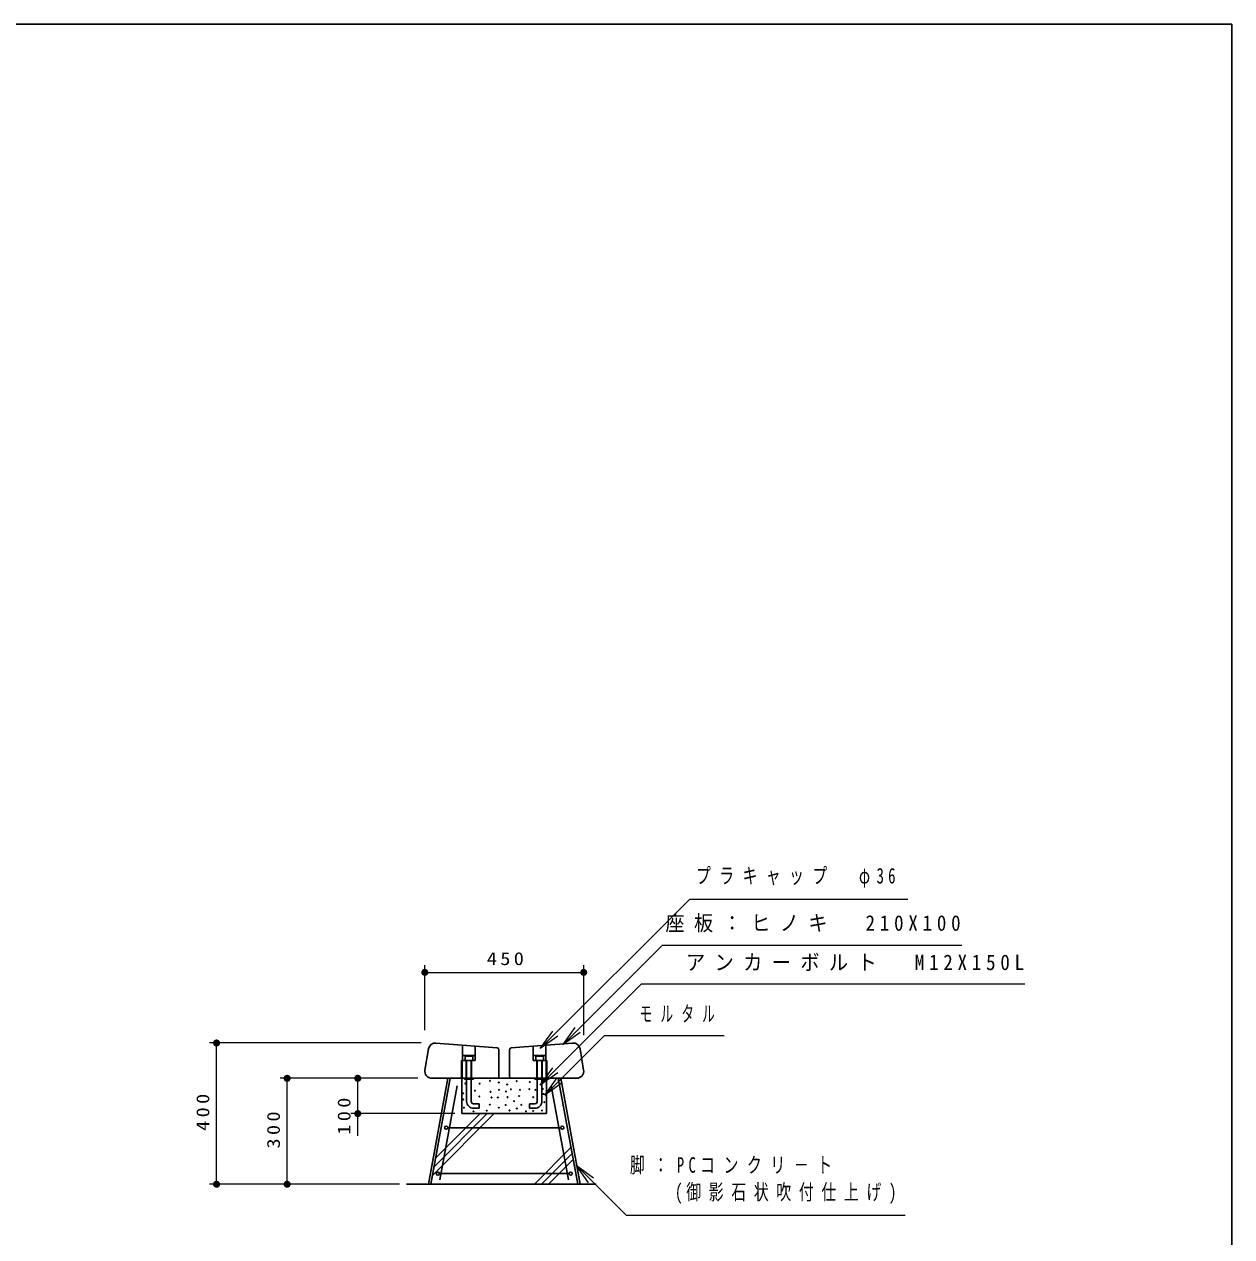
# Model space of a CAD drawing. Units: millimetres on the paper, scale 1:20. Extents: x -365 to 12, y -47 to 257.
# Drawn here: x -171 to 0, y 85.3 to 257 of the extents above; entities that cross this region are included whole.
import ezdxf

# ---------------------------------------------------------------- set-up
doc = ezdxf.new("R2010")
doc.units = ezdxf.units.MM
doc.layers.add('LY_1', color=3, linetype='Continuous', lineweight=25)
doc.layers.add('LY_2', color=7, linetype='Continuous', lineweight=13)
doc.styles.add('ＭＳ ゴシック', font='')
doc.styles.get('ＭＳ ゴシック').set_extended_font_data('MS Gothic')

# ---------------------------------------------------------------- blocks, each defined once
blk = doc.blocks.new('filled_dot')
at = {"color": 0, "linetype": 'Continuous', "lineweight": -2, "const_width": 1.25}
blk.add_lwpolyline([(-0.625, 0, 1), (0.625, 0, 1)], format="xyb", close=True, dxfattribs=at)

msp = doc.modelspace()

# ---------------------------------------------------------------- linework, layer by layer
at = {"layer": 'LY_1', "color": 7, "lineweight": 13}
for p, q in [((-114.294, 114.562), (-114.294, 123.742)), ((-91.794, 113.856), (-91.794, 123.742)), ((-114.294, 122.742), (-91.794, 122.742)), ((-97.936, 111.952), (-96.168, 114.427)), ((-97.936, 111.952), (-95.815, 114.074)), ((-95.461, 113.72), (-97.936, 111.952)), ((-94.757, 112.472), (-92.99, 114.947)), ((-94.757, 112.472), (-92.636, 114.593)), ((-92.283, 114.239), (-94.757, 112.472)), ((-114.797, 112.742), (-144.794, 112.742)), ((-143.794, 92.742), (-143.794, 112.742)), ((-97.949, 106.763), (-96.181, 109.238)), ((-97.949, 106.763), (-95.827, 108.884)), ((-95.474, 108.531), (-97.949, 106.763)), ((-115.294, 107.742), (-134.794, 107.742)), ((-133.794, 92.742), (-133.794, 107.742)), ((-123.794, 99.618), (-123.794, 107.742)), ((-97.319, 105.331), (-95.551, 107.806)), ((-97.319, 105.331), (-95.197, 107.453)), ((-94.844, 107.099), (-97.319, 105.331)), ((-110.044, 102.742), (-124.794, 102.742)), ((-113.213, 94), (-104.471, 102.742)), ((-112.991, 95.212), (-105.461, 102.742)), ((-112.769, 96.424), (-106.451, 102.742)), ((-98.773, 92.742), (-93.593, 97.922)), ((-97.783, 92.742), (-93.44, 97.085)), ((-96.793, 92.742), (-93.287, 96.249)), ((-91.102, 92.946), (-92.87, 95.421)), ((-92.87, 95.421), (-90.395, 93.653)), ((-92.87, 95.421), (-90.748, 93.3)), ((-117.894, 92.742), (-144.794, 92.742))]:
    msp.add_line(p, q, dxfattribs=at)
at = {"layer": 'LY_1'}
for p, q in [((-113.78, 111.907), (-114.28, 108.907)), ((-104.024, 112.042), (-112.714, 112.739)), ((-108.944, 112.436), (-108.944, 110.242)), ((-107.144, 112.292), (-107.144, 110.242)), ((-103.794, 111.792), (-103.794, 107.992)), ((-102.294, 111.792), (-102.294, 107.992)), ((-102.064, 112.041), (-93.374, 112.739)), ((-98.944, 112.292), (-98.944, 110.242)), ((-97.144, 112.436), (-97.144, 110.242)), ((-92.307, 111.907), (-91.807, 108.907)), ((-109.094, 110.242), (-108.994, 110.242)), ((-109.094, 110.242), (-109.094, 107.742)), ((-108.994, 110.242), (-108.994, 107.742)), ((-108.944, 110.992), (-107.144, 110.992)), ((-108.944, 110.242), (-107.144, 110.242)), ((-108.592, 110.857), (-107.495, 110.857)), ((-108.592, 110.242), (-108.592, 110.857)), ((-108.419, 110.242), (-108.419, 107.742)), ((-108.369, 110.992), (-108.369, 110.857)), ((-108.369, 110.242), (-108.369, 104.467)), ((-107.719, 110.992), (-107.719, 110.857)), ((-107.719, 110.242), (-107.719, 104.467)), ((-107.669, 110.242), (-107.669, 107.742)), ((-107.495, 110.242), (-107.495, 110.857)), ((-97.144, 110.992), (-98.944, 110.992)), ((-97.144, 110.242), (-98.944, 110.242)), ((-97.495, 110.857), (-98.592, 110.857)), ((-98.592, 110.242), (-98.592, 110.857)), ((-98.419, 110.242), (-98.419, 107.742)), ((-98.369, 110.992), (-98.369, 110.857)), ((-98.369, 110.242), (-98.369, 104.467)), ((-97.719, 110.992), (-97.719, 110.857)), ((-97.719, 110.242), (-97.719, 104.467)), ((-97.669, 110.242), (-97.669, 107.742)), ((-97.495, 110.242), (-97.495, 110.857)), ((-96.994, 110.242), (-97.094, 110.242)), ((-97.094, 110.242), (-97.094, 107.742)), ((-96.994, 110.242), (-96.994, 107.742)), ((-111.044, 107.742), (-113.794, 92.742)), ((-110.694, 107.742), (-113.444, 92.742)), ((-113.294, 107.742), (-92.794, 107.742)), ((-109.712, 106.689), (-112.159, 93.342)), ((-110.544, 107.742), (-94.544, 107.742)), ((-109.044, 107.742), (-109.044, 102.742)), ((-108.694, 107.742), (-108.694, 107.627)), ((-108.694, 107.627), (-107.394, 107.627)), ((-107.394, 107.742), (-107.394, 107.627)), ((-98.694, 107.742), (-98.694, 107.627)), ((-97.394, 107.627), (-98.694, 107.627)), ((-97.394, 107.742), (-97.394, 107.627)), ((-97.044, 107.742), (-97.044, 102.742)), ((-93.929, 93.342), (-96.376, 106.689)), ((-95.394, 107.742), (-92.644, 92.742)), ((-95.044, 107.742), (-92.294, 92.742)), ((-107.394, 104.142), (-106.619, 104.142)), ((-107.394, 103.492), (-106.619, 103.492)), ((-106.619, 104.142), (-106.619, 103.492)), ((-99.469, 104.142), (-99.469, 103.492)), ((-98.694, 104.142), (-99.469, 104.142)), ((-98.694, 103.492), (-99.469, 103.492)), ((-109.044, 102.742), (-97.044, 102.742)), ((-111.035, 100.742), (-95.053, 100.742)), ((-116.894, 92.742), (-90.04, 92.742)), ((-112.226, 94.242), (-93.861, 94.242))]:
    msp.add_line(p, q, dxfattribs=at)
at = {"layer": 'LY_1', "color": 7, "lineweight": 13}
for points in [[(-97.936, 111.952), (-76.757, 133.132), (-45.887, 133.132)], [(-94.757, 112.472), (-80.615, 126.614), (-38.214, 126.614)], [(-97.949, 106.763), (-83.608, 121.103), (-29.289, 121.103)], [(-97.319, 105.331), (-88.833, 113.817), (-71.873, 113.817)], [(-92.87, 95.421), (-85.798, 88.35), (-46.243, 88.35)]]:
    msp.add_lwpolyline(points, dxfattribs=at)
at = {"layer": 'LY_1'}
for centre, radius in [((-108.556, 107.008), 0.05), ((-106.538, 106.978), 0.05), ((-105.058, 107.393), 0.05), ((-103.812, 107.156), 0.05), ((-102.624, 106.859), 0.05), ((-101.289, 107.334), 0.05), ((-99.423, 107.215), 0.05), ((-97.697, 107.186), 0.05), ((-108.853, 105.613), 0.05), ((-108.84, 104.752), 0.05), ((-107.191, 105.998), 0.05), ((-106.567, 105.167), 0.05), ((-104.999, 105.82), 0.05), ((-104.85, 105.019), 0.05), ((-103.96, 105.019), 0.05), ((-103.782, 106.117), 0.05), ((-102.802, 105.88), 0.05), ((-102.595, 105.078), 0.05), ((-102.09, 106.177), 0.05), ((-100.933, 105.227), 0.05), ((-100.814, 106.117), 0.05), ((-99.483, 106.206), 0.05), ((-98.949, 105.078), 0.05), ((-98.652, 106.117), 0.05), ((-97.579, 106.236), 0.05), ((-97.465, 105.524), 0.05), ((-97.163, 105.345), 0.05), ((-108.751, 103.594), 0.05), ((-107.403, 103.06), 0.05), ((-105.503, 103.149), 0.05), ((-105.088, 104.01), 0.05), ((-103.812, 103.594), 0.05), ((-102.832, 103.951), 0.05), ((-102.298, 103.179), 0.05), ((-101.675, 104.514), 0.05), ((-101.259, 103.476), 0.05), ((-100.636, 103.98), 0.05), ((-99.953, 103.06), 0.05), ((-98.944, 103.119), 0.05), ((-97.697, 103.179), 0.05), ((-97.375, 104.366), 0.05), ((-111.26, 100.742), 0.225), ((-94.828, 100.742), 0.225), ((-112.451, 94.242), 0.225), ((-93.636, 94.242), 0.225)]:
    msp.add_circle(centre, radius, dxfattribs=at)
for centre, radius, start, end in [((-112.794, 111.742), 1, 85.41043, 170.53769), ((-104.044, 111.792), 0.25, 0, 85.41046), ((-102.044, 111.792), 0.25, 94.5895, 179.99996), ((-93.294, 111.742), 1, 9.46227, 94.58953), ((-113.294, 108.742), 1, 170.53769, 270), ((-92.794, 108.742), 1, 269.99996, 9.46227), ((-104.044, 107.992), 0.25, 270.00002, 0), ((-102.044, 107.992), 0.25, 179.99996, 269.99995), ((-107.394, 104.467), 0.975, 179.99998, 270.00003), ((-107.394, 104.467), 0.325, 179.99998, 270.00003), ((-98.694, 104.467), 0.325, 269.99996, 0), ((-98.694, 104.467), 0.975, 269.99996, 0)]:
    msp.add_arc(centre, radius, start, end, dxfattribs=at)
at = {"layer": 'LY_2', "color": 20, "lineweight": 25}
for p, q in [((0, 257), (-365, 257)), ((0, 0), (0, 257))]:
    msp.add_line(p, q, dxfattribs=at)

# ---------------------------------------------------------------- block references
at = {"layer": 'LY_1', "color": 7, "lineweight": 13, "xscale": 0.4, "yscale": 0.4}
msp.add_blockref('filled_dot', (-114.294, 122.742), dxfattribs=at)
for p, rotation in [((-91.794, 122.742), 180), ((-143.794, 112.742), 270), ((-133.794, 107.742), 270), ((-123.794, 107.742), 270), ((-123.794, 102.742), 90), ((-143.794, 92.742), 90), ((-133.794, 92.742), 90)]:
    msp.add_blockref('filled_dot', p, dxfattribs=dict(at, rotation=rotation))

# ---------------------------------------------------------------- texts
at = {"layer": 'LY_1', "color": 7, "style": 'ＭＳ ゴシック'}
for s, insert, char_height, attachment_point in [('\\T1.57;\\W0.7;プラキャップ\u3000φ36', (-75.887, 136.132), 2.199, 4), ('\\T1.5;\\W0.9;座板：ヒノキ\u3000210X100', (-80.214, 129.614), 2.199, 4), ('\\T1.33;\\W1.15;450', (-102.652, 123.742), 1.833, 8), ('\\T1.5;\\W0.9;アンカーボルト\u3000M12X150L', (-77.289, 124.103), 2.199, 4), ('\\T1.64;\\W0.6;モルタル', (-83.873, 116.817), 2.199, 4), ('\\T1.58;\\W0.7;脚：PCコンクリ－ト', (-85.243, 95.35), 2.199, 4), ('\\T1.52;\\W0.7;\u3000\u3000(御影石状吹付仕上げ)', (-85.243, 91.35), 2.199, 4)]:
    msp.add_mtext(s, dxfattribs=dict(at, insert=insert, char_height=char_height, attachment_point=attachment_point))
at = {"layer": 'LY_1', "color": 7, "char_height": 1.833, "attachment_point": 8, "rotation": 90, "style": 'ＭＳ ゴシック'}
for s, insert in [('\\T1.33;\\W1.15;400', (-144.794, 103.159)), ('\\T1.33;\\W1.15;100', (-124.794, 102.618)), ('\\T1.33;\\W1.15;300', (-134.794, 100.659))]:
    msp.add_mtext(s, dxfattribs=dict(at, insert=insert))

doc.saveas('drawing.dxf')
